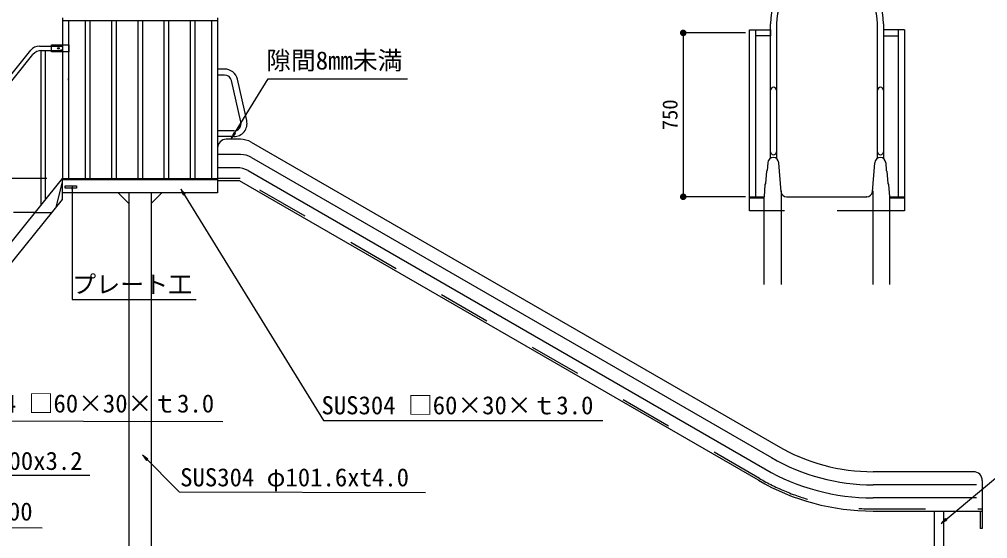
# Model space of a CAD drawing. Units: millimetres at full size, sheet at 1:40; details may follow other scales. Extents: x 12589 to 23542, y 6556 to 14023.
# Drawn here: x 14940 to 19372, y 8802 to 11179 of the extents above; entities that cross this region are included whole.
import ezdxf
from ezdxf.enums import TextEntityAlignment as Align

# ---------------------------------------------------------------- set-up
doc = ezdxf.new("R2010")
doc.units = ezdxf.units.MM
doc.header["$LTSCALE"] = 40
doc.linetypes.add('DASHED_SPACED', pattern=[12, 6, -6])
doc.layers.add('寸法', color=3, linetype='Continuous', lineweight=25)
doc.layers.add('本体', color=7, linetype='Continuous', lineweight=25)
doc.styles.add('ＭＳ ゴシック', font='')
doc.styles.get('ＭＳ ゴシック').set_extended_font_data('MS Gothic')

# ---------------------------------------------------------------- blocks, each defined once
blk = doc.blocks.new('filled_dot')
at = {"color": 0, "linetype": 'Continuous', "lineweight": -2, "const_width": 1.25}
blk.add_lwpolyline([(-0.625, 0, 1), (0.625, 0, 1)], format="xyb", close=True, dxfattribs=at)

msp = doc.modelspace()

# ---------------------------------------------------------------- hatches: boundary and pattern name
at = {"layer": '寸法'}
for points in [[(15909.64, 10632.77), (15921.29, 10660.82), (15929.39, 10655.85)], [(15181.14, 10411.8), (15182.72, 10401.8), (15179.55, 10401.8)], [(19158.29, 8871.68), (19178.32, 8894.51), (19184.39, 8887.21)]]:
    msp.add_hatch(color=256, dxfattribs=at).paths.add_polyline_path(points)
at = {"layer": '本体'}
for points in [[(15678.21, 10401.95), (15698, 10378.91), (15689.91, 10373.92)], [(15503.63, 9184.8), (15528.2, 9166.95), (15521.48, 9160.23)]]:
    msp.add_hatch(color=256, dxfattribs=at).paths.add_polyline_path(points)

# ---------------------------------------------------------------- linework, layer by layer
at = {"layer": '寸法'}
for p, q in [((17978.29, 11116.86), (17978.29, 10366.86)), ((18263.91, 11116.86), (17978.29, 11116.86)), ((15065.62, 10450.03), (12886.31, 10450.03)), ((18263.91, 10366.86), (17978.29, 10366.86))]:
    msp.add_line(p, q, dxfattribs=at)
for points in [[(15909.64, 10632.77), (16077.98, 10906.95), (16717.02, 10906.95)], [(15181.14, 10411.8), (15181.14, 9897.09), (15748.79, 9897.09)], [(14425.56, 9509.31), (14593.9, 9340.97), (15871.18, 9337.67)], [(14216.61, 9366.31), (14384.95, 9092.12), (15262.54, 9092.12)], [(19158.29, 8871.68), (19565.31, 9210.14), (20590.58, 9210.14)], [(14061.87, 9021.99), (14230.21, 8853.65), (15044.51, 8851.54)]]:
    msp.add_lwpolyline(points, dxfattribs=at)
at = {"layer": '寸法', "lineweight": 13}
for points in [[(15909.64, 10632.77), (15921.29, 10660.82), (15929.39, 10655.85)], [(15181.14, 10411.8), (15182.72, 10401.8), (15179.55, 10401.8)], [(19158.29, 8871.68), (19178.32, 8894.51), (19184.39, 8887.21)]]:
    msp.add_lwpolyline(points, close=True, dxfattribs=at)
at = {"layer": '本体'}
for p, q in [((15137.11, 11186.43), (15137.11, 11036.43)), ((15847.11, 11172.83), (15137.11, 11172.83)), ((15164.31, 11172.83), (15164.31, 11036.43)), ((15241.21, 11172.83), (15241.21, 10450.03)), ((15262.91, 11172.83), (15262.91, 10450.03)), ((15361.31, 11172.83), (15361.31, 10450.03)), ((15383.01, 11172.83), (15383.01, 10450.03)), ((15481.31, 11172.83), (15481.31, 10450.03)), ((15503.01, 11172.83), (15503.01, 10450.03)), ((15601.21, 11172.83), (15601.21, 10450.03)), ((15622.91, 11172.83), (15622.91, 10450.03)), ((15721.31, 11172.83), (15721.31, 10450.03)), ((15742.91, 11172.83), (15742.91, 10450.03)), ((15819.91, 11172.83), (15819.91, 11036.43)), ((15847.11, 11186.43), (15847.11, 11036.43)), ((18281.44, 10366.86), (18281.44, 11130.46)), ((18281.44, 11130.46), (18377.84, 11130.46)), ((18308.64, 11130.46), (18308.64, 10366.86)), ((18377.84, 10543.58), (18377.84, 11158.26)), ((18377.84, 11130.46), (18377.84, 11103.26)), ((18405.04, 11158.26), (18405.04, 10541.99)), ((18867.84, 10543.58), (18867.84, 11158.26)), ((18895.04, 11158.26), (18895.04, 10541.99)), ((18991.44, 11130.46), (18895.04, 11130.46)), ((18964.24, 10366.86), (18964.24, 11130.46)), ((18991.44, 11130.46), (18991.44, 10366.86)), ((18377.84, 11103.26), (18308.64, 11103.26)), ((18895.04, 11103.26), (18964.24, 11103.26)), ((13691.02, 9423.89), (14992.36, 11037.73)), ((15031.47, 11056.44), (15137.18, 11056.44)), ((15038.01, 11036.25), (15038.01, 10327.14)), ((15041.09, 11036.34), (15137.18, 11036.34)), ((15058.11, 11036.34), (15058.11, 10352.06)), ((15086.31, 11030.79), (15086.31, 11061.99)), ((15086.31, 11061.99), (15166.31, 11061.99)), ((15128.58, 11040.23), (15137.22, 11030.79)), ((15137.4, 11061.99), (15129.06, 11053.94)), ((15137.11, 11036.43), (15137.11, 10450.03)), ((15137.11, 11036.43), (15137.11, 10450.03)), ((15164.31, 11036.43), (15164.31, 10450.03)), ((15166.31, 11061.99), (15166.31, 11030.79)), ((15819.91, 11036.43), (15819.91, 10450.03)), ((15847.11, 11036.43), (15847.11, 10450.03)), ((13711.12, 9416.79), (15001.97, 11017.63)), ((15166.31, 11030.79), (15086.31, 11030.79)), ((15879.17, 10951.4), (15847.11, 10951.4)), ((15164.31, 10901.27), (15164.31, 10907.83)), ((15164.31, 10901.27), (15164.31, 10907.83)), ((15879.17, 10924.2), (15847.11, 10924.2)), ((15980.54, 10715.26), (15937.69, 10904.64)), ((15954.01, 10709.26), (15911.16, 10898.63)), ((15922.02, 10669.22), (15847.11, 10669.22)), ((15922.02, 10642.02), (15847.11, 10642.02)), ((15951.23, 10630.03), (15887.11, 10630.03)), ((16001.23, 10616.63), (18412.11, 9224.71)), ((15847.11, 10580.03), (15847.11, 10440.03)), ((15952.47, 10560.03), (15847.11, 10560.03)), ((16002.47, 10546.63), (18382.11, 9172.75)), ((18365.21, 10521.86), (18362.73, 10486.86)), ((18426.29, 10389.77), (18415.21, 10521.86)), ((18844.14, 10389.77), (18855.21, 10521.86)), ((18905.21, 10521.86), (18907.7, 10486.86)), ((15936.39, 10500.03), (15847.11, 10500.03)), ((15986.39, 10486.63), (18352.11, 9120.79)), ((18359.49, 10483.62), (18355.46, 10426.86)), ((18362.73, 10486.86), (18359.49, 10483.62)), ((18907.7, 10486.86), (18910.94, 10483.62)), ((18910.94, 10483.62), (18914.96, 10426.86)), ((13645.35, 8600.03), (15137.11, 10450.03)), ((15137.11, 10445.53), (15137.11, 10450.03)), ((15137.11, 10445.53), (15137.11, 10450.03)), ((15137.11, 10450.03), (15847.11, 10450.03)), ((15847.11, 10445.53), (15137.11, 10445.53)), ((15137.11, 10395.53), (15137.11, 10445.53)), ((15137.11, 10445.53), (15847.11, 10445.53)), ((15137.11, 10354.45), (15137.11, 10445.53)), ((15847.11, 10450.03), (15849.87, 10450.03)), ((15847.11, 10445.53), (15847.11, 10385.53)), ((15947.11, 10440.03), (15847.11, 10440.03)), ((18322.11, 9068.83), (15947.11, 10440.03)), ((18352.23, 10423.62), (18348.23, 10367.28)), ((18355.46, 10426.86), (18352.23, 10423.62)), ((18914.96, 10426.86), (18918.2, 10423.62)), ((18918.2, 10423.62), (18922.21, 10367.07)), ((15847.11, 10385.53), (15137.11, 10385.53)), ((15441.31, 10335.83), (15391.61, 10385.48)), ((15441.31, 10385.53), (15441.31, 7850.03)), ((15542.91, 10335.83), (15592.61, 10385.53)), ((15542.91, 10385.53), (15542.91, 7850.03)), ((18426.29, 10394.28), (18426.29, 9965.33)), ((18846.58, 10394.28), (18846.58, 9965.33)), ((13705.35, 8578.85), (15137.11, 10354.45)), ((18281.44, 10362.36), (18281.44, 10366.86)), ((18281.44, 10366.86), (18348.23, 10366.86)), ((18281.44, 10302.36), (18281.44, 10362.36)), ((18281.44, 10362.36), (18348.23, 10362.36)), ((18348.23, 10362.36), (18281.44, 10362.36)), ((18348.23, 9965.33), (18348.23, 10366.86)), ((18451.21, 10366.86), (18453.65, 10366.86)), ((18453.65, 10366.86), (18819.22, 10366.86)), ((18819.22, 10366.86), (18816.78, 10366.86)), ((18922.21, 10367.07), (18922.21, 9965.33)), ((18922.21, 10366.86), (18991.44, 10366.86)), ((18922.21, 10362.36), (18991.44, 10362.36)), ((18991.44, 10362.36), (18922.21, 10362.36)), ((18991.44, 10366.86), (18991.44, 10362.36)), ((18991.44, 10362.36), (18991.44, 10302.36)), ((15012.19, 10295.12), (14913.65, 10295.12)), ((18348.23, 10302.36), (18281.44, 10302.36)), ((18991.44, 10302.36), (18922.21, 10302.36)), ((19307.11, 9108.15), (18847.11, 9108.15)), ((19320.62, 9048.15), (18847.11, 9048.15)), ((19347.11, 9068.15), (19347.11, 8928.15)), ((19320.62, 8988.15), (18847.11, 8988.15)), ((18847.11, 8928.15), (19347.11, 8928.15)), ((19126.81, 8927.48), (19126.81, 8720.03)), ((19169.61, 8927.48), (19169.61, 8720.03)), ((19337.11, 8928.15), (19337.11, 8848.15)), ((19347.11, 8928.15), (19347.11, 8848.15)), ((19347.11, 8848.15), (19337.11, 8848.15))]:
    msp.add_line(p, q, dxfattribs=at)
at = {"layer": '本体', "linetype": 'DASHED_SPACED'}
for p, q in [((15108.71, 10318.62), (15137.11, 10433.35)), ((15949.79, 10450.03), (15847.11, 10450.03)), ((18327.11, 9077.49), (15949.79, 10450.03)), ((15012.19, 10295.12), (15089.76, 10295.12)), ((18922.21, 10302.36), (18348.23, 10302.36)), ((18847.11, 8938.15), (19347.11, 8938.15))]:
    msp.add_line(p, q, dxfattribs=at)
msp.add_lwpolyline([(15149.42, 10416.78), (15200.63, 10416.78), (15200.63, 10406.47), (15149.42, 10406.47)], close=True, dxfattribs=at)
at = {"layer": '本体'}
for points in [[(15678.21, 10401.95), (16331.38, 9342.3), (17610.88, 9342.3)], [(15503.63, 9184.8), (15671.96, 9016.47), (16798.79, 9013.16)]]:
    msp.add_lwpolyline(points, dxfattribs=at)
at = {"layer": '本体', "lineweight": 13}
for points in [[(15678.21, 10401.95), (15698, 10378.91), (15689.91, 10373.92)], [(15503.63, 9184.8), (15528.2, 9166.95), (15521.48, 9160.23)]]:
    msp.add_lwpolyline(points, close=True, dxfattribs=at)
at = {"layer": '本体'}
msp.add_circle((15118.58, 11046.39), 4, dxfattribs=at)
for centre, radius, start, end in [((18636.44, 11158.26), 258.6, 0, 180), ((18636.44, 11158.26), 231.4, 0, 180), ((15031.47, 11006.19), 50.25, 90, 141.11893), ((15041.09, 10986.09), 50.25, 90, 141.11893), ((15879.17, 10891.4), 60, 12.74906, 90), ((15879.17, 10891.4), 32.8, 12.74906, 90), ((18391.44, 10854.62), 13.6, 0, 180), ((18881.44, 10854.62), 13.6, 360, 180), ((15922.02, 10702.02), 60, 270, 12.74906), ((15922.02, 10702.02), 32.8, 270, 12.74906), ((15887.11, 10590.03), 40, 90, 180), ((15951.23, 10530.03), 100, 60, 90), ((15952.47, 10460.03), 100, 60, 90), ((18391.44, 10572.44), 13.6, 180, 0), ((18881.44, 10572.44), 13.6, 180, 0), ((18390.21, 10521.86), 25, 0, 180), ((18880.21, 10521.86), 25, 360, 180), ((15936.39, 10400.03), 100, 60, 90), ((18451.21, 10391.86), 25, 184.79423, 270), ((18819.22, 10391.86), 25, 270, 355.20577), ((18847.11, 9978.15), 870, 240, 270), ((18847.11, 9978.15), 930, 240.00001, 270), ((18847.11, 9978.15), 990, 240, 270), ((19307.11, 9068.15), 40, 0, 90), ((18847.11, 9978.15), 1050, 240, 270)]:
    msp.add_arc(centre, radius, start, end, dxfattribs=at)
at = {"layer": '本体', "linetype": 'DASHED_SPACED'}
msp.add_arc((18847.11, 9978.15), 1040, 240, 270, dxfattribs=at)

# ---------------------------------------------------------------- block references
at = {"layer": '寸法', "xscale": 12, "yscale": 12}
for p, rotation in [((17978.29, 11116.86), 270), ((17978.29, 10366.86), 90)]:
    msp.add_blockref('filled_dot', p, dxfattribs=dict(at, rotation=rotation))

# ---------------------------------------------------------------- texts
at = {"layer": '寸法', "style": 'ＭＳ ゴシック'}
for s, height, p in [('隙間8mm未満', 83.14, (16069.69, 10924.43)), ('プレート工', 80.66, (15181.14, 9901.55)), ('SUS304 □60×30×ｔ3.0', 83.14, (14586.54, 9354.29)), ('SUS304 □60×30×ｔ3.0', 83.14, (16322.4, 9345.97)), ('CPLｰ175x400x3.2', 83.14, (14380.91, 9091.59)), ('SUS304 φ101.6xt4.0', 83.14, (15675.81, 9016.15)), ('丸鋼φ9\u3000＠100', 83.14, (14234.72, 8859.82))]:
    msp.add_text(s, height=height, dxfattribs=at).set_placement(p, align=Align.BOTTOM_LEFT)
msp.add_text('750', height=69.28, rotation=90, dxfattribs=at).set_placement((17973.03, 10741.86), align=Align.BOTTOM_CENTER)

doc.saveas('drawing.dxf')
